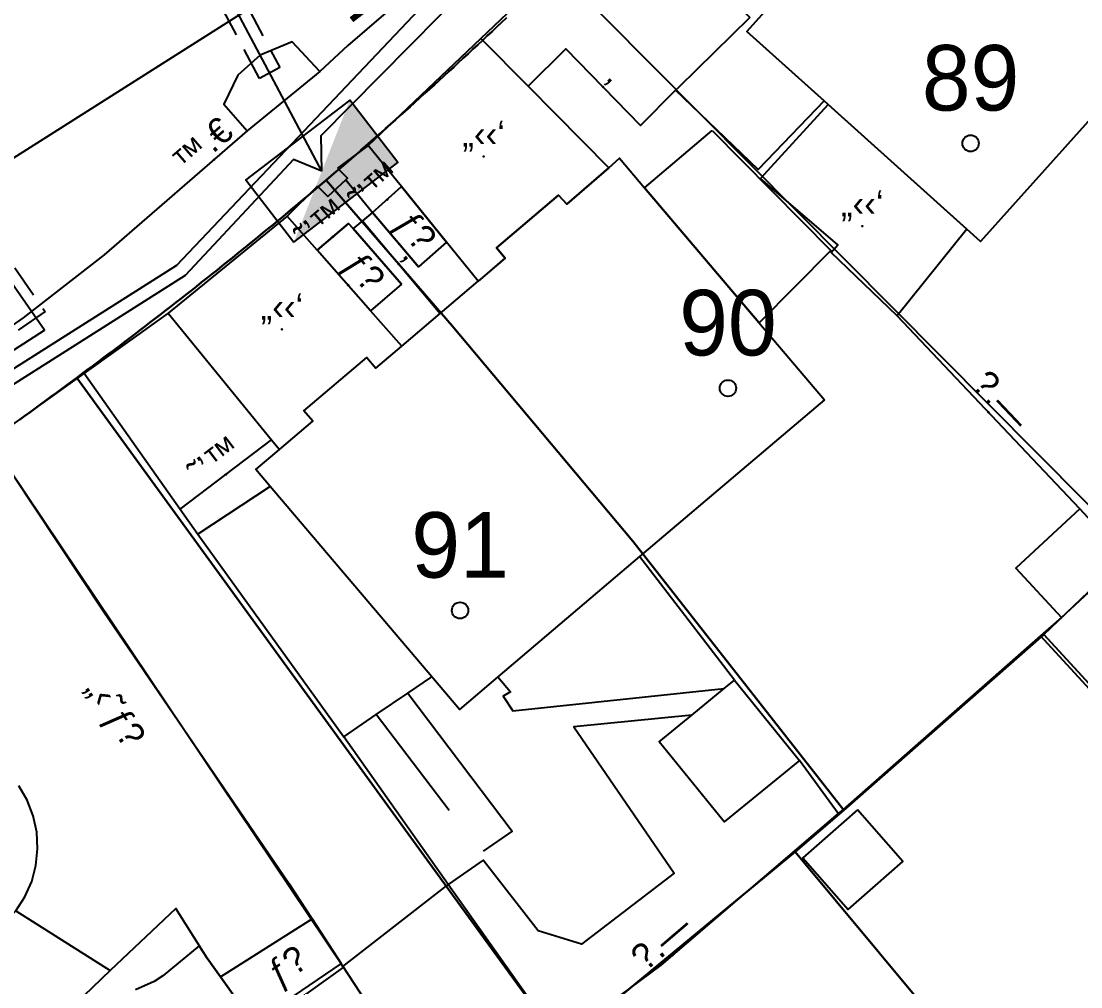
# Model space of a CAD drawing. Header units: metres. Extents: x 218299 to 220222, y 572714 to 574340.
# Drawn here: x 218943.26 to 218975.61, y 573482.52 to 573511.99 of the extents above; entities that cross this region are included whole.
import ezdxf
from ezdxf.enums import TextEntityAlignment as Align

# ---------------------------------------------------------------- set-up
doc = ezdxf.new("R2010")
doc.units = ezdxf.units.M
doc.header["$MEASUREMENT"] = 0
doc.linetypes.add('DASH15', pattern=[1.5, 1, -0.5])
for name, color, linetype in [('1602', 44, 'Continuous'), ('1603', 44, 'Continuous'), ('6091', 102, 'CABLEUNDEXIST03'), ('6151', 102, 'CABLEUNDEXIST03'), ('6261', 7, 'Continuous'), ('6701', 7, 'DASH15'), ('6911', 3, 'Continuous'), ('A_POINTS', 2, 'Continuous'), ('M2200', 253, 'Continuous'), ('M2207', 253, 'Continuous'), ('M2220', 253, 'Continuous'), ('M2401', 7, 'Continuous'), ('M2404', 7, 'Continuous'), ('M2407', 253, 'Continuous'), ('M2408', 253, 'Continuous'), ('M2412', 253, 'Continuous'), ('M2420', 253, 'Continuous'), ('M2601', 253, 'Continuous'), ('M2602', 253, 'Continuous'), ('M2605', 253, 'Continuous'), ('M2612', 253, 'Continuous')]:
    doc.layers.add(name, color=color, linetype=linetype)
doc.styles.add('HEBTXT', font='HEBTXT')
doc.styles.add('MAVAT_HEBTXT', font='HEBTXT')
doc.linetypes.add('CABLEUNDEXIST03', pattern='A,3.5,[222,elecad.shx,S=0.01,R=0,X=0,Y=0],1.5', length=5)

# ---------------------------------------------------------------- blocks, each defined once
blk = doc.blocks.new('6261')
blk.add_lwpolyline([(-2, -1.2), (2, -1.2), (2, 1.2), (-2, 1.2)], close=True)
at = {"color": 0}
blk.add_solid([(2, 1.2), (-2, -1.2), (2, -1.2)], dxfattribs=at)
at = {"color": 0, "style": 'HEBTXT'}
blk.add_attdef('PIL_NAME', (2.689, 2.418), '', height=1.7, dxfattribs=at)
at = {"style": 'HEBTXT'}
blk.add_attdef('CAMUT_MONIM', (2.489, 0.218), '', height=1.7, dxfattribs=at)
at = {"color": 0, "style": 'HEBTXT', "flags": 1}
for tag, p in [('TYPE', (2.585, -1.773)), ('MAP_TYPE', (2.689, -3.782))]:
    blk.add_attdef(tag, p, '', height=1.7, dxfattribs=at)
blk = doc.blocks.new('6911')
at = {"layer": 'A_POINTS'}
blk.add_circle((0, 0), 0.25, dxfattribs=at)
at = {"color": 0, "style": 'HEBTXT', "flags": 1}
blk.add_attdef('CODE', (-2.918, 6.399), '', height=1.7, dxfattribs=at)
at = {"color": 0, "style": 'HEBTXT'}
for tag, p in [('PATH', (0.169, 4.708)), ('HTCH', (0.169, 2.708))]:
    blk.add_attdef(tag, text='', height=1.7, dxfattribs=at).set_placement(p, align=Align.MIDDLE_CENTER)
blk = doc.blocks.new('1603')
at = {"layer": 'A_POINTS'}
blk.add_circle((0, 0), 0.25, dxfattribs=at)
at = {"color": 0, "style": 'HEBTXT'}
blk.add_attdef('PARCEL_NUM', text='', height=2, dxfattribs=at).set_placement((0, 1), align=Align.CENTER)
at = {"color": 0, "style": 'HEBTXT', "flags": 1}
blk.add_attdef('LOT_NUM', text='', height=2, dxfattribs=at).set_placement((0, -2.5), align=Align.CENTER)
blk = doc.blocks.new('M2404')
blk.add_circle((0, 0), 0.025)
at = {"style": 'MAVAT_HEBTXT'}
blk.add_attdef('NAME', text='', height=0.8, dxfattribs=at).set_placement((0, 1.592), align=Align.MIDDLE)
blk = doc.blocks.new('M2408')
blk.add_circle((0, 0), 0.025)
at = {"style": 'MAVAT_HEBTXT'}
blk.add_attdef('NAME', text='', height=0.8, dxfattribs=at).set_placement((0, 1.592), align=Align.MIDDLE)
blk = doc.blocks.new('M2605')
blk.add_circle((0, 0), 0.025)
at = {"style": 'MAVAT_HEBTXT'}
blk.add_attdef('NAME', text='', height=0.8, dxfattribs=at).set_placement((0, 1.592), align=Align.MIDDLE)
blk = doc.blocks.new('M2612')
blk.add_circle((0, 0), 0.025)
at = {"style": 'MAVAT_HEBTXT'}
blk.add_attdef('NAME', text='', height=0.8, dxfattribs=at).set_placement((0, 1.592), align=Align.MIDDLE)
blk = doc.blocks.new('M2207')
blk.add_circle((0, 0), 0.025)
at = {"style": 'MAVAT_HEBTXT'}
blk.add_attdef('NAME', text='', height=0.8, dxfattribs=at).set_placement((0, 1.592), align=Align.MIDDLE)
blk = doc.blocks.new('M2412')
blk.add_circle((0, 0), 0.025)
at = {"style": 'MAVAT_HEBTXT'}
blk.add_attdef('NAME', text='', height=0.8, dxfattribs=at).set_placement((0, 1.592), align=Align.MIDDLE)
blk = doc.blocks.new('M2601')
blk.add_circle((0, 0), 0.025)
at = {"style": 'MAVAT_HEBTXT'}
blk.add_attdef('NAME', text='', height=0.8, dxfattribs=at).set_placement((0, 1.592), align=Align.MIDDLE)
blk = doc.blocks.new('111')
at = {"layer": 'M2200'}
blk.add_polyline3d([(218977.348, 573510.608, 576.84), (218972.552, 573505.271, 576.84), (218972.135, 573505.646, 576.84), (218967.899, 573509.451, 576.84), (218967.777, 573509.561, 576.84), (218965.417, 573511.681, 576.84), (218965.417, 573511.681, 576.84), (218966.794, 573513.214, 576.84)], dxfattribs=at)
blk.add_polyline3d([(218967.784, 573500.439, 576.36), (218962.142, 573495.653, 576.238), (218957.82, 573491.987, 576.145), (218956.642, 573490.988, 576.12), (218955.8, 573491.981, 576.12), (218950.869, 573497.794, 576.12), (218950.43, 573498.311, 576.12), (218951.147, 573498.919, 576.219), (218952.166, 573499.783, 576.36), (218952.166, 573499.783, 576.36), (218952.032, 573499.942, 576.3), (218951.897, 573500.101, 576.24), (218951.897, 573500.101, 576.24), (218953.815, 573501.728, 576.12), (218953.815, 573501.728, 576.12), (218954.091, 573501.402, 576.12), (218954.091, 573501.402, 576.12), (218954.889, 573502.079, 576.144), (218956.053, 573503.067, 576.179), (218957.217, 573504.054, 576.215), (218957.283, 573504.111, 576.217), (218958.044, 573504.756, 576.24), (218958.044, 573504.756, 576.24), (218957.772, 573505.077, 576.24), (218957.772, 573505.077, 576.24), (218959.67, 573506.687, 576.24), (218959.67, 573506.687, 576.24), (218959.921, 573506.405, 576.24), (218959.921, 573506.405, 576.24), (218961.203, 573507.522, 576.24), (218961.532, 573507.809, 576.24), (218962.295, 573506.909, 576.254), (218965.788, 573502.792, 576.321)], close=True, dxfattribs=at)
at = {"layer": 'M2207'}
for points in [[(218970.28, 573517.089, 576.72), (218968.464, 573515.079, 576.72), (218968.181, 573515.334, 576.72), (218966.508, 573513.471, 576.72), (218966.794, 573513.214, 576.72), (218965.417, 573511.681, 576.72), (218967.777, 573509.561, 576.84), (218965.76, 573507.465, 576.84), (218963.241, 573509.886, 576.72), (218963.241, 573509.886, 576.72), (218963.351, 573509.994, 576.725), (218965.511, 573512.104, 576.84), (218961.805, 573515.759, 576.48), (218961.805, 573515.759, 576.48), (218965.143, 573519.159, 576.6), (218965.143, 573519.159, 576.6), (218966.445, 573518.01, 576.72), (218967.55, 573519.355, 576.72), (218967.55, 573519.355, 576.72), (218967.55, 573519.355, 576.72), (218967.553, 573519.352, 576.72)], [(218961.203, 573507.522, 576.12), (218959.921, 573506.405, 576.12), (218959.67, 573506.687, 576.12), (218957.772, 573505.077, 576.12), (218958.044, 573504.756, 576.12), (218957.217, 573504.054, 576.12), (218956.249, 573505.248, 576.12), (218954.874, 573506.943, 576.12), (218954.874, 573506.943, 576.12), (218954.774, 573507.066, 576.12), (218953.853, 573508.202, 576.12), (218953.853, 573508.202, 576.12), (218957.298, 573511.466, 576), (218957.298, 573511.466, 576), (218958.742, 573510.007, 576.044)], [(218967.899, 573509.451, 576.72), (218972.135, 573505.646, 576.72), (218970.012, 573502.998, 576.6), (218970.012, 573502.998, 576.6), (218967.989, 573504.933, 576.84), (218968.201, 573505.164, 576.84), (218965.837, 573507.19, 576.48)], [(218964.355, 573508.657, 576.24), (218967.979, 573504.999, 576.24), (218965.792, 573502.788, 576.24), (218965.788, 573502.792, 576.24), (218962.295, 573506.909, 576.24), (218964.355, 573508.657, 576.24)], [(218951.38, 573506.043, 574.98), (218947.751, 573503.084, 574.83), (218947.751, 573503.084, 574.83), (218950.902, 573499.219, 575.108), (218951.147, 573498.919, 575.13), (218952.166, 573499.783, 575.13), (218951.897, 573500.101, 575.13), (218953.815, 573501.728, 575.13), (218954.091, 573501.402, 575.13), (218954.889, 573502.079, 575.13), (218953.934, 573503.158, 575.089), (218952.297, 573505.007, 575.019), (218951.38, 573506.043, 574.98)], [(218955.8, 573491.981, 576), (218950.869, 573497.794, 576), (218948.66, 573496.336, 575.76), (218948.66, 573496.336, 575.76), (218953.111, 573490.152, 575.76), (218953.111, 573490.152, 575.76), (218954.107, 573490.83, 575.849), (218955.065, 573491.481, 575.934)], [(218975.586, 573497.113, 575.76), (218973.63, 573495.302, 575.88), (218975.027, 573493.794, 575.76), (218975.027, 573493.794, 575.76), (218976.982, 573495.605, 575.76), (218976.982, 573495.605, 575.76), (218975.586, 573497.113, 575.76)], [(218965.045, 573491.88, 575.4), (218965.045, 573491.88, 575.4), (218967.027, 573489.431, 575.4), (218967.027, 573489.431, 575.4), (218964.724, 573487.553, 575.4), (218962.742, 573490.002, 575.4), (218963.737, 573490.812, 575.4), (218964.731, 573491.623, 575.4), (218965.045, 573491.88, 575.4)], [(218968.799, 573487.929, 572.16), (218967.127, 573486.461, 572.04), (218968.512, 573484.883, 572.04), (218970.184, 573486.35, 572.16), (218968.799, 573487.929, 572.16)], [(218945.979, 573483.02, 574.86), (218943.831, 573480.956, 574.62), (218940.724, 573479.985, 574.62), (218937.59, 573480.432, 574.62), (218935.148, 573482.236, 574.62), (218933.687, 573484.794, 574.62), (218934.204, 573484.968, 574.62), (218936.8, 573485.842, 574.62), (218936.8, 573485.842, 574.62), (218937.503, 573484.502, 574.62), (218938.882, 573483.464, 574.62), (218940.537, 573483.33, 574.62), (218941.867, 573483.68, 574.62), (218943.105, 573484.842, 574.62), (218943.105, 573484.842, 574.62), (218945.979, 573483.02, 574.86), (218945.979, 573483.02, 574.86)]]:
    blk.add_polyline3d(points, close=True, dxfattribs=at)
at = {"layer": 'M2220', "lineweight": -3}
for points in [[(218950.357, 573481.411), (218949.346, 573482.828), (218948.942, 573483.395), (218948.701, 573483.777), (218947.591, 573482.862), (218947.328, 573482.689), (218946.75, 573482.426)], [(218942.306, 573499.193), (218953.103, 573483.12), (218950.475, 573481.245)]]:
    blk.add_lwpolyline(points, dxfattribs=at)
at = {"layer": 'M2401'}
blk.add_polyline3d([(218976.918, 573538.484, 574.294), (218973.854, 573534.079, 574.054), (218970.736, 573529.923, 573.715), (218967.453, 573525.89, 573.454), (218964.765, 573522.677, 573.454), (218962.142, 573519.711, 573.334), (218959.802, 573517.18, 573.094), (218956.785, 573514.318, 572.974), (218953.232, 573511.249, 572.734), (218952.378, 573510.457, 572.734), (218951.535, 573511.361, 572.734), (218950.559, 573510.957, 572.734), (218949.879, 573510.343, 572.614), (218949.45, 573509.458, 572.614), (218950.166, 573508.644, 572.614), (218945.8, 573504.864, 572.374), (218943.33, 573502.944, 572.252), (218940.758, 573501.158, 572.254)], dxfattribs=at)
at = {"layer": 'M2404'}
blk.add_polyline3d([(218976.918, 573538.484, 574.294), (218973.854, 573534.079, 574.054), (218970.736, 573529.923, 573.715), (218967.453, 573525.89, 573.454), (218964.765, 573522.677, 573.454), (218962.142, 573519.711, 573.334), (218959.802, 573517.18, 573.094), (218956.785, 573514.318, 572.974), (218953.232, 573511.249, 572.734), (218952.378, 573510.457, 572.734), (218951.535, 573511.361, 572.734), (218950.559, 573510.957, 572.734), (218949.879, 573510.343, 572.614), (218949.45, 573509.458, 572.614), (218950.166, 573508.644, 572.614), (218945.8, 573504.864, 572.374), (218943.33, 573502.944, 572.252), (218940.758, 573501.158, 572.254)], dxfattribs=at)
at = {"layer": 'M2407'}
for points in [[(218957.82, 573491.987, 573.47), (218958.202, 573491.522, 573.47), (218957.975, 573491.389, 573.47), (218958.275, 573490.942, 573.47), (218964.731, 573491.623, 573.47)], [(218963.737, 573490.812, 573.47), (218960.138, 573490.462, 573.47), (218963.204, 573485.991, 573.38), (218960.37, 573483.825, 573.38), (218959.047, 573484.231, 573.38), (218957.364, 573486.39, 573.38), (218956.305, 573485.641, 573.484)]]:
    blk.add_polyline3d(points, dxfattribs=at)
at = {"layer": 'M2408'}
for points in [[(218957.298, 573511.466, 572.865), (218961.805, 573515.759, 573.045)], [(218952.378, 573510.457, 572.734), (218950.166, 573508.644, 572.614)], [(218953.853, 573508.202, 572.685), (218952.922, 573507.504, 572.685)], [(218951.38, 573506.043, 572.685), (218952.308, 573506.957, 572.685)], [(218947.751, 573503.084, 572.385), (218942.306, 573499.193, 572.385), (218945.769, 573493.993, 572.205), (218951.455, 573485.659, 572.205)], [(218943.105, 573484.842, 572.145), (218943.38, 573485.27, 572.13), (218943.585, 573485.737, 572.122), (218943.716, 573486.229, 572.121), (218943.767, 573486.736, 572.128), (218943.74, 573487.244, 572.141), (218943.633, 573487.742, 572.16), (218943.45, 573488.216, 572.186), (218943.196, 573488.656, 572.217)], [(218948.942, 573483.395, 572.205), (218947.982, 573484.917, 572.205), (218945.979, 573483.02, 572.025)]]:
    blk.add_polyline3d(points, dxfattribs=at)
at = {"layer": 'M2412'}
for points in [[(218956.249, 573505.248, 573.705), (218955.393, 573504.501, 573.705), (218953.995, 573506.151, 572.73), (218954.874, 573506.943, 572.73)], [(218954.872, 573503.964, 573.63), (218953.934, 573503.158, 573.63), (218952.297, 573505.007, 572.655), (218952.297, 573505.007, 572.655), (218953.26, 573505.823, 572.655), (218953.26, 573505.823, 572.655), (218953.387, 573505.675, 572.693), (218954.872, 573503.964, 573.63)], [(218949.346, 573482.828, 572.205), (218952.146, 573484.594, 572.205), (218953.03, 573483.231, 571.38), (218950.357, 573481.411, 571.38)]]:
    blk.add_polyline3d(points, close=True, dxfattribs=at)
at = {"layer": 'M2420', "linetype": 'Continuous', "lineweight": -3}
blk.add_lwpolyline([(218784.91, 573498.19), (218799.09, 573491.38), (218833, 573481.62), (218860.8, 573479.62), (218884.2, 573481.19), (218908, 573487.81), (218929.09, 573498.38), (218936.2, 573503.5), (218951.5, 573513.19), (218966.91, 573529), (218976.7, 573544.88), (218985.627, 573563.641), (218988, 573565.81), (218995.09, 573587.88), (218998.81, 573618.93), (218992.8, 573643.88), (218991.2, 573657.81), (218964.91, 573706.38)], dxfattribs=at)
at = {"layer": 'M2601'}
for points in [[(218958.742, 573510.007, 574.23), (218959.896, 573511.154, 574.23), (218962.167, 573508.808, 574.23), (218963.241, 573509.886, 574.23)], [(218953.995, 573506.151, 574.605), (218953.688, 573505.898, 574.605), (218953.4, 573505.661, 574.605)], [(218953.688, 573505.898, 574.605), (218956.053, 573503.067, 574.605)], [(218965.045, 573491.88, 574.83), (218962.142, 573495.653, 574.83)], [(218955.065, 573491.481, 574.38), (218958.253, 573487.272, 574.38), (218957.366, 573486.663, 574.38)], [(218956.334, 573487.907, 574.68), (218954.107, 573490.83, 574.68)], [(218968.209, 573487.808, 574.83), (218967.027, 573489.431, 574.83)]]:
    blk.add_polyline3d(points, dxfattribs=at)
at = {"layer": 'M2602'}
for points in [[(218952.922, 573507.504, 574.23), (218952.922, 573507.504, 574.23), (218952.922, 573507.504, 574.23), (218953.225, 573507.197, 574.23), (218953.176, 573507.15, 574.23), (218952.627, 573506.638, 574.23), (218952.308, 573506.957, 574.23), (218952.308, 573506.957, 574.23)], [(218953.176, 573507.15, 574.005), (218953.869, 573506.302, 574.005), (218953.946, 573506.208, 574.005), (218953.995, 573506.151, 574.005), (218953.995, 573506.151, 574.005), (218955.393, 573504.501, 574.005)], [(218954.872, 573503.964, 574.005), (218953.4, 573505.661, 574.005), (218953.387, 573505.675, 574.005), (218953.26, 573505.823, 574.005), (218953.26, 573505.823, 574.005)], [(218945.185, 573501.25, 573.63), (218948.121, 573497.099, 573.63), (218948.66, 573496.336, 573.63)], [(218953.089, 573483.142, 572.28), (218956.29, 573485.63, 572.28), (218956.305, 573485.641, 572.28)]]:
    blk.add_polyline3d(points, dxfattribs=at)
at = {"layer": 'M2605'}
for points in [[(218975.586, 573497.113, 574.08), (218970.012, 573502.998, 574.23)], [(218975.027, 573493.794, 573.48), (218975.027, 573493.794, 573.48), (218974.387, 573493.233, 573.48), (218968.346, 573487.926, 573.48), (218968.209, 573487.808, 573.476), (218962.788, 573483.182, 573.33), (218959.682, 573480.872, 573.33), (218959.682, 573480.872, 573.33), (218959.682, 573480.872, 573.33), (218956.305, 573485.641, 573.484), (218953.111, 573490.152, 573.63)], [(218995.498, 573484.378, 571.38), (218995.498, 573484.378, 571.38), (218995.518, 573484.357, 571.38), (218996.856, 573482.986, 571.38), (218998.083, 573481.729, 571.38), (218998.123, 573481.688, 571.38), (218993.64, 573477.048, 571.38), (218993.64, 573477.048, 571.38), (218991.146, 573479.736, 571.38), (218990.127, 573480.833, 571.38), (218987.916, 573478.634, 571.38), (218987.916, 573478.634, 571.38), (218979.136, 573488.065, 571.23), (218974.387, 573493.233, 571.53)], [(218959.682, 573480.872, 572.13), (218956.199, 573478.384, 572.13), (218956.199, 573478.384, 572.13), (218955.939, 573478.783, 572.143), (218953.103, 573483.12, 572.28), (218953.089, 573483.142, 572.28), (218953.03, 573483.231, 572.28), (218952.146, 573484.594, 572.28), (218951.455, 573485.659, 572.28), (218951.455, 573485.659, 572.28)], [(218948.942, 573483.395, 572.28), (218948.942, 573483.395, 572.28), (218949.346, 573482.828, 572.28), (218950.357, 573481.411, 572.28), (218950.475, 573481.245, 572.28), (218950.475, 573481.245, 572.28), (218947.552, 573479.248, 572.28), (218945.958, 573475.689, 572.163), (218943.473, 573470.141, 571.98), (218943.473, 573470.141, 571.98), (218940.631, 573468.593, 571.98), (218936.311, 573466.268, 571.98)]]:
    blk.add_polyline3d(points, dxfattribs=at)
at = {"layer": 'M2612'}
for points in [[(218953.995, 573506.151, 574.605), (218954.874, 573506.943, 574.605)], [(218953.26, 573505.823, 574.605), (218952.297, 573505.007, 574.605)], [(218948.121, 573497.099, 575.28), (218950.902, 573499.219, 575.28)]]:
    blk.add_polyline3d(points, dxfattribs=at)
at = {"layer": 'M2207'}
ref = blk.add_blockref('M2207', (218957.385, 573507.862), dxfattribs=dict(at, xscale=0.5, yscale=0.5, zscale=0.5))
ref.add_attrib('NAME', '„‹‹‘', dxfattribs={"layer": '0', "height": 0.8, "style": 'MAVAT_HEBTXT'}).set_placement((218957.385, 573508.487), align=Align.MIDDLE)
ref = blk.add_blockref('M2207', (218968.944, 573505.736), dxfattribs=dict(at, xscale=0.5, yscale=0.5, zscale=0.5))
ref.add_attrib('NAME', '„‹‹‘', dxfattribs={"layer": '0', "height": 0.8, "style": 'MAVAT_HEBTXT'}).set_placement((218968.944, 573506.361), align=Align.MIDDLE)
ref = blk.add_blockref('M2207', (218951.226, 573502.588), dxfattribs=dict(at, xscale=0.5, yscale=0.5, zscale=0.5))
ref.add_attrib('NAME', '„‹‹‘', dxfattribs={"layer": '0', "height": 0.8, "style": 'MAVAT_HEBTXT'}).set_placement((218951.226, 573503.213), align=Align.MIDDLE)
at = {"layer": 'M2404'}
ref = blk.add_blockref('M2404', (218949.152, 573507.766), dxfattribs=dict(at, xscale=0.5, yscale=0.5, zscale=0.5))
ref.add_attrib('NAME', '™.€', dxfattribs={"layer": '0', "height": 0.8, "rotation": 40.8869, "style": 'MAVAT_HEBTXT'}).set_placement((218948.792, 573508.182), align=Align.MIDDLE)
at = {"layer": 'M2408'}
ref = blk.add_blockref('M2408', (218947.086, 573492.064), dxfattribs=dict(at, xscale=0.5, yscale=0.5, zscale=0.5))
ref.add_attrib('NAME', '„‹˜ƒ\x8e', dxfattribs={"layer": '0', "height": 0.8, "rotation": 303.6634, "style": 'MAVAT_HEBTXT'}).set_placement((218946.067, 573490.847), align=Align.MIDDLE)
at = {"layer": 'M2412'}
ref = blk.add_blockref('M2412', (218954.81, 573505.188), dxfattribs=dict(at, xscale=0.5, yscale=0.5, zscale=0.5))
ref.add_attrib('NAME', 'ƒ\x8e', dxfattribs={"layer": '0', "height": 0.8, "rotation": 310.2767, "style": 'MAVAT_HEBTXT'}).set_placement((218955.23, 573505.543), align=Align.MIDDLE)
ref = blk.add_blockref('M2412', (218953.247, 573503.933), dxfattribs=dict(at, xscale=0.5, yscale=0.5, zscale=0.5))
ref.add_attrib('NAME', 'ƒ\x8e', dxfattribs={"layer": '0', "height": 0.8, "rotation": 311.5129, "style": 'MAVAT_HEBTXT'}).set_placement((218953.659, 573504.298), align=Align.MIDDLE)
ref = blk.add_blockref('M2412', (218953.018, 573483.223), dxfattribs=dict(at, xscale=0.5, yscale=0.5, zscale=0.5))
ref.add_attrib('NAME', 'ƒ\x8e', dxfattribs={"layer": '0', "height": 0.8, "rotation": 34.2588, "style": 'MAVAT_HEBTXT'}).set_placement((218951.43, 573483.082), align=Align.MIDDLE)
at = {"layer": 'M2601'}
ref = blk.add_blockref('M2601', (218961.027, 573509.986), dxfattribs=dict(at, xscale=0.5, yscale=0.5, zscale=0.5))
ref.add_attrib('NAME', '‚', dxfattribs={"layer": '0', "height": 0.8, "rotation": 314.0688, "style": 'MAVAT_HEBTXT'}).set_placement((218961.422, 573510.369), align=Align.MIDDLE)
ref = blk.add_blockref('M2601', (218954.786, 573504.584), dxfattribs=dict(at, xscale=0.5, yscale=0.5, zscale=0.5))
ref.add_attrib('NAME', '‚', dxfattribs={"layer": '0', "height": 0.8, "rotation": 309.8632, "style": 'MAVAT_HEBTXT'}).set_placement((218955.208, 573504.936), align=Align.MIDDLE)
at = {"layer": 'M2605'}
ref = blk.add_blockref('M2605', (218972.799, 573500.056), dxfattribs=dict(at, xscale=0.5, yscale=0.5, zscale=0.5))
ref.add_attrib('NAME', '\x9a.—', dxfattribs={"layer": '0', "height": 0.8, "rotation": 313.4481, "style": 'MAVAT_HEBTXT'}).set_placement((218973.198, 573500.434), align=Align.MIDDLE)
ref = blk.add_blockref('M2605', (218963.151, 573483.492), dxfattribs=dict(at, xscale=0.5, yscale=0.5, zscale=0.5))
ref.add_attrib('NAME', '\x9a.—', dxfattribs={"layer": '0', "height": 0.8, "rotation": 40.4805, "style": 'MAVAT_HEBTXT'}).set_placement((218962.794, 573483.91), align=Align.MIDDLE)
at = {"layer": 'M2612'}
ref = blk.add_blockref('M2612', (218954.434, 573506.547), dxfattribs=dict(at, xscale=0.5, yscale=0.5, zscale=0.5))
ref.add_attrib('NAME', '˜’™', dxfattribs={"layer": '0', "height": 0.8, "rotation": 42.0377, "style": 'MAVAT_HEBTXT'}).set_placement((218954.066, 573506.956), align=Align.MIDDLE)
ref = blk.add_blockref('M2612', (218952.778, 573505.415), dxfattribs=dict(at, xscale=0.5, yscale=0.5, zscale=0.5))
ref.add_attrib('NAME', '˜’™', dxfattribs={"layer": '0', "height": 0.8, "rotation": 40.2796, "style": 'MAVAT_HEBTXT'}).set_placement((218952.423, 573505.834), align=Align.MIDDLE)
ref = blk.add_blockref('M2612', (218949.511, 573498.159), dxfattribs=dict(at, xscale=0.5, yscale=0.5, zscale=0.5))
ref.add_attrib('NAME', '˜’™', dxfattribs={"layer": '0', "height": 0.8, "rotation": 37.3226, "style": 'MAVAT_HEBTXT'}).set_placement((218949.178, 573498.596), align=Align.MIDDLE)

msp = doc.modelspace()

# ---------------------------------------------------------------- linework, layer by layer
at = {"layer": '1602'}
for points in [[(218959.62, 573513.58), (218977.2, 573495.87), (218974.48, 573493.27), (218968.38, 573487.91), (218961.94, 573496.12), (218956.42, 573502.7), (218952.58, 573507.14), (218952.7318, 573507.2702), (218952.8834, 573507.4006), (218953.0349, 573507.5312), (218953.1862, 573507.6621), (218953.3373, 573507.7931), (218953.4882, 573507.9243), (218953.6389, 573508.0558), (218953.7895, 573508.1874), (218953.9399, 573508.3193), (218954.0901, 573508.4514), (218954.2401, 573508.5836), (218954.3899, 573508.7161), (218954.5396, 573508.8488), (218954.689, 573508.9817), (218954.8383, 573509.1148), (218954.9874, 573509.2481), (218955.1364, 573509.3815), (218955.2851, 573509.5153), (218955.4336, 573509.6492), (218955.582, 573509.7833), (218955.7302, 573509.9176), (218955.8782, 573510.0521), (218956.026, 573510.1868), (218956.1737, 573510.3217), (218956.3211, 573510.4569), (218956.4684, 573510.5922), (218956.6155, 573510.7277), (218956.7624, 573510.8634), (218956.9091, 573510.9994), (218957.0556, 573511.1355), (218957.2019, 573511.2718), (218957.3481, 573511.4084), (218957.494, 573511.5451), (218957.6398, 573511.682), (218957.7854, 573511.8191), (218957.9308, 573511.9565), (218958.076, 573512.094)], [(218977.2, 573495.87), (218959.62, 573513.58)], [(218958.076, 573512.094), (218957.9308, 573511.9565), (218957.7854, 573511.8191), (218957.6398, 573511.682), (218957.494, 573511.5451), (218957.3481, 573511.4084), (218957.2019, 573511.2718), (218957.0556, 573511.1355), (218956.9091, 573510.9994), (218956.7624, 573510.8634), (218956.6155, 573510.7277), (218956.4684, 573510.5922), (218956.3211, 573510.4569), (218956.1737, 573510.3217), (218956.026, 573510.1868), (218955.8782, 573510.0521), (218955.7302, 573509.9176), (218955.582, 573509.7833), (218955.4336, 573509.6492), (218955.2851, 573509.5153), (218955.1364, 573509.3815), (218954.9874, 573509.2481), (218954.8383, 573509.1148), (218954.689, 573508.9817), (218954.5396, 573508.8488), (218954.3899, 573508.7161), (218954.2401, 573508.5836), (218954.0901, 573508.4514), (218953.9399, 573508.3193), (218953.7895, 573508.1874), (218953.6389, 573508.0558), (218953.4882, 573507.9243), (218953.3373, 573507.7931), (218953.1862, 573507.6621), (218953.0349, 573507.5312), (218952.8834, 573507.4006), (218952.7318, 573507.2702), (218952.58, 573507.14), (218952.3363, 573506.9341), (218952.1833, 573506.8052), (218952.0302, 573506.6766), (218951.8768, 573506.5482), (218951.7233, 573506.42), (218951.5696, 573506.2921), (218951.4157, 573506.1643), (218951.2617, 573506.0367), (218951.1075, 573505.9094), (218950.9531, 573505.7822), (218950.7985, 573505.6553), (218950.6438, 573505.5286), (218950.4889, 573505.4021), (218950.3338, 573505.2758), (218950.1785, 573505.1497), (218950.0231, 573505.0239), (218949.8675, 573504.8982), (218949.7117, 573504.7728), (218949.5558, 573504.6476), (218949.3997, 573504.5226), (218949.2434, 573504.3978), (218949.0869, 573504.2732), (218948.9303, 573504.1488), (218948.7735, 573504.0247), (218948.6165, 573503.9007), (218948.4594, 573503.777), (218948.3021, 573503.6535), (218948.1446, 573503.5302), (218947.9869, 573503.4071), (218947.8291, 573503.2843), (218947.6712, 573503.1616), (218947.513, 573503.0392), (218947.3547, 573502.917), (218947.1962, 573502.795), (218947.0375, 573502.6732), (218946.8787, 573502.5517), (218946.7197, 573502.4303), (218946.5606, 573502.3092), (218946.4013, 573502.1883), (218946.2418, 573502.0676), (218946.0821, 573501.9471), (218945.9223, 573501.8269), (218945.7623, 573501.7069), (218945.6022, 573501.587), (218945.4419, 573501.4675), (218945.2814, 573501.3481), (218945.1208, 573501.2289), (218944.96, 573501.11), (218944.666, 573500.8919), (218944.5052, 573500.7731), (218944.3442, 573500.6545), (218944.183, 573500.5361), (218944.0216, 573500.4179), (218943.8601, 573500.2999), (218943.6984, 573500.1822), (218943.5366, 573500.0647), (218943.3746, 573499.9474), (218943.2125, 573499.8303)], [(218943.2125, 573499.8303), (218943.3746, 573499.9474), (218943.5366, 573500.0647), (218943.6984, 573500.1822), (218943.8601, 573500.2999), (218944.0216, 573500.4179), (218944.183, 573500.5361), (218944.3442, 573500.6545), (218944.5052, 573500.7731), (218944.666, 573500.8919), (218944.96, 573501.11), (218959.76, 573480.75)], [(218991.32, 573474.96), (218974.48, 573493.27), (218977.2, 573495.87), (218981.23, 573500.04), (218988.36, 573493.16), (218994.58, 573487.21), (218999.27, 573482.9), (218999.1068, 573482.7275), (218998.9691, 573482.5824), (218998.8313, 573482.4375)], [(218973.3, 573478.94), (218966.89, 573486.64), (218968.38, 573487.91), (218974.48, 573493.27), (218991.32, 573474.96)], [(218959.76, 573480.75), (218966.89, 573486.64), (218973.3, 573478.94)]]:
    msp.add_lwpolyline(points, dxfattribs=at)
msp.add_lwpolyline([(218966.89, 573486.64), (218959.76, 573480.75), (218944.96, 573501.11), (218945.1208, 573501.2289), (218945.2814, 573501.3481), (218945.4419, 573501.4675), (218945.6022, 573501.587), (218945.7623, 573501.7069), (218945.9223, 573501.8269), (218946.0821, 573501.9471), (218946.2418, 573502.0676), (218946.4013, 573502.1883), (218946.5606, 573502.3092), (218946.7197, 573502.4303), (218946.8787, 573502.5517), (218947.0375, 573502.6732), (218947.1962, 573502.795), (218947.3547, 573502.917), (218947.513, 573503.0392), (218947.6712, 573503.1616), (218947.8291, 573503.2843), (218947.9869, 573503.4071), (218948.1446, 573503.5302), (218948.3021, 573503.6535), (218948.4594, 573503.777), (218948.6165, 573503.9007), (218948.7735, 573504.0247), (218948.9303, 573504.1488), (218949.0869, 573504.2732), (218949.2434, 573504.3978), (218949.3997, 573504.5226), (218949.5558, 573504.6476), (218949.7117, 573504.7728), (218949.8675, 573504.8982), (218950.0231, 573505.0239), (218950.1785, 573505.1497), (218950.3338, 573505.2758), (218950.4889, 573505.4021), (218950.6438, 573505.5286), (218950.7985, 573505.6553), (218950.9531, 573505.7822), (218951.1075, 573505.9094), (218951.2617, 573506.0367), (218951.4157, 573506.1643), (218951.5696, 573506.2921), (218951.7233, 573506.42), (218951.8768, 573506.5482), (218952.0302, 573506.6766), (218952.1833, 573506.8052), (218952.3363, 573506.9341), (218952.58, 573507.14), (218956.42, 573502.7), (218961.94, 573496.12), (218968.38, 573487.91)], close=True, dxfattribs=at)
at = {"layer": '6091'}
for points in [[(218926.985, 573484.5165), (218926.988, 573484.4835), (218927.0516, 573484.4835), (218927.047, 573484.7705), (218926.7737, 573484.7735), (218926.6694, 573484.8865), (218926.2173, 573486.4885), (218924.0037, 573489.8139), (218934.0902, 573495.7243), (218948.0198, 573504.5471), (218968.5535, 573526.2197), (218979.1044, 573541.8587), (218987.779, 573557.7355), (218993.2453, 573571.6137), (218995.8177, 573580.0306), (219000.48, 573601.1852), (219000.503, 573601.1828), (219000.5001, 573601.3152)], [(218926.495, 573484.5165), (218926.4923, 573484.4559), (218926.47, 573484.4577), (218926.4803, 573484.8834), (218926.6084, 573484.8865), (218925.8729, 573486.284), (218923.436, 573489.9448), (218933.8807, 573496.0652), (218943.9763, 573502.5661), (218930.9933, 573521.2278), (218909.2505, 573552.3541), (218907.6128, 573555.507), (218911.3105, 573559.4322), (218919.8841, 573567.4865), (218923.2737, 573571.9505), (218926.7403, 573577.7999), (218929.2054, 573582.1869), (218931.1313, 573586.574)]]:
    msp.add_lwpolyline(points, dxfattribs=at)
at = {"layer": '6151'}
for points in [[(218952.4429, 573507.4143), (218952.4244, 573508.5004), (218965.0611, 573521.2939), (218966.1141, 573520.8933)], [(218952.4429, 573507.4143), (218951.582, 573507.7709), (218948.2759, 573504.2358), (218934.2984, 573495.3827), (218924.5714, 573489.6829), (218926.5852, 573486.6577), (218926.7209, 573484.8865), (218926.7197, 573484.8582), (218927.0757, 573484.8548), (218927.0809, 573484.4542), (218926.7055, 573484.4588), (218926.705, 573484.5165)]]:
    msp.add_lwpolyline(points, dxfattribs=at)
at = {"layer": '6151', "flags": 128}
msp.add_lwpolyline([(218952.4429, 573507.4143), (218946.1469, 573519.2758)], dxfattribs=at)
at = {"layer": '6701'}
for points in [[(218951.161, 573510.577), (218950.542, 573510.248), (218946.744, 573517.404), (218947.363, 573517.732)], [(218943.996, 573503.132), (218942.845, 573502.334), (218937.648, 573509.825), (218938.798, 573510.623)]]:
    msp.add_lwpolyline(points, close=True, dxfattribs=at)

# ---------------------------------------------------------------- block references
msp.add_blockref('111', (0, 0))
at = {"layer": '1603'}
for p, values in [((218972.2496, 573508.2651), {'PARCEL_NUM': '89'}), ((218964.8412, 573500.7919), {'PARCEL_NUM': '90'}), ((218956.663, 573494.0091), {'PARCEL_NUM': '91'})]:
    msp.add_blockref('1603', p, dxfattribs=at).add_auto_attribs(values)
at = {"layer": '6261'}
ref = msp.add_blockref('6261', (218952.4429, 573507.4143), dxfattribs=dict(at, rotation=37.53999999998842))
ref.add_attrib('PIL_NAME', '17/218RD/פ35/1', (218953.2662, 573511.8584), dxfattribs={"layer": '0', "color": 0, "height": 1.7, "rotation": 37.54, "style": 'HEBTXT'})
at = {"layer": '6911'}
ref = msp.add_blockref('6911', (218928.6943, 573482.9094), dxfattribs=dict(at, rotation=290.5201))
ref.add_attrib('PATH', '17/218RD - 35/17/218פRD', dxfattribs={"layer": '0', "color": 0, "height": 1.7, "rotation": 290.5201, "style": 'HEBTXT'}).set_placement((218944.0868, 573472.9579), align=Align.MIDDLE_CENTER)
ref.add_attrib('HTCH', '(150)תשוחנ', dxfattribs={"layer": '0', "color": 0, "height": 1.7, "rotation": 290.5201, "style": 'HEBTXT'}).set_placement((218940.2503, 573473.2842), align=Align.MIDDLE_CENTER)

doc.saveas('drawing.dxf')
